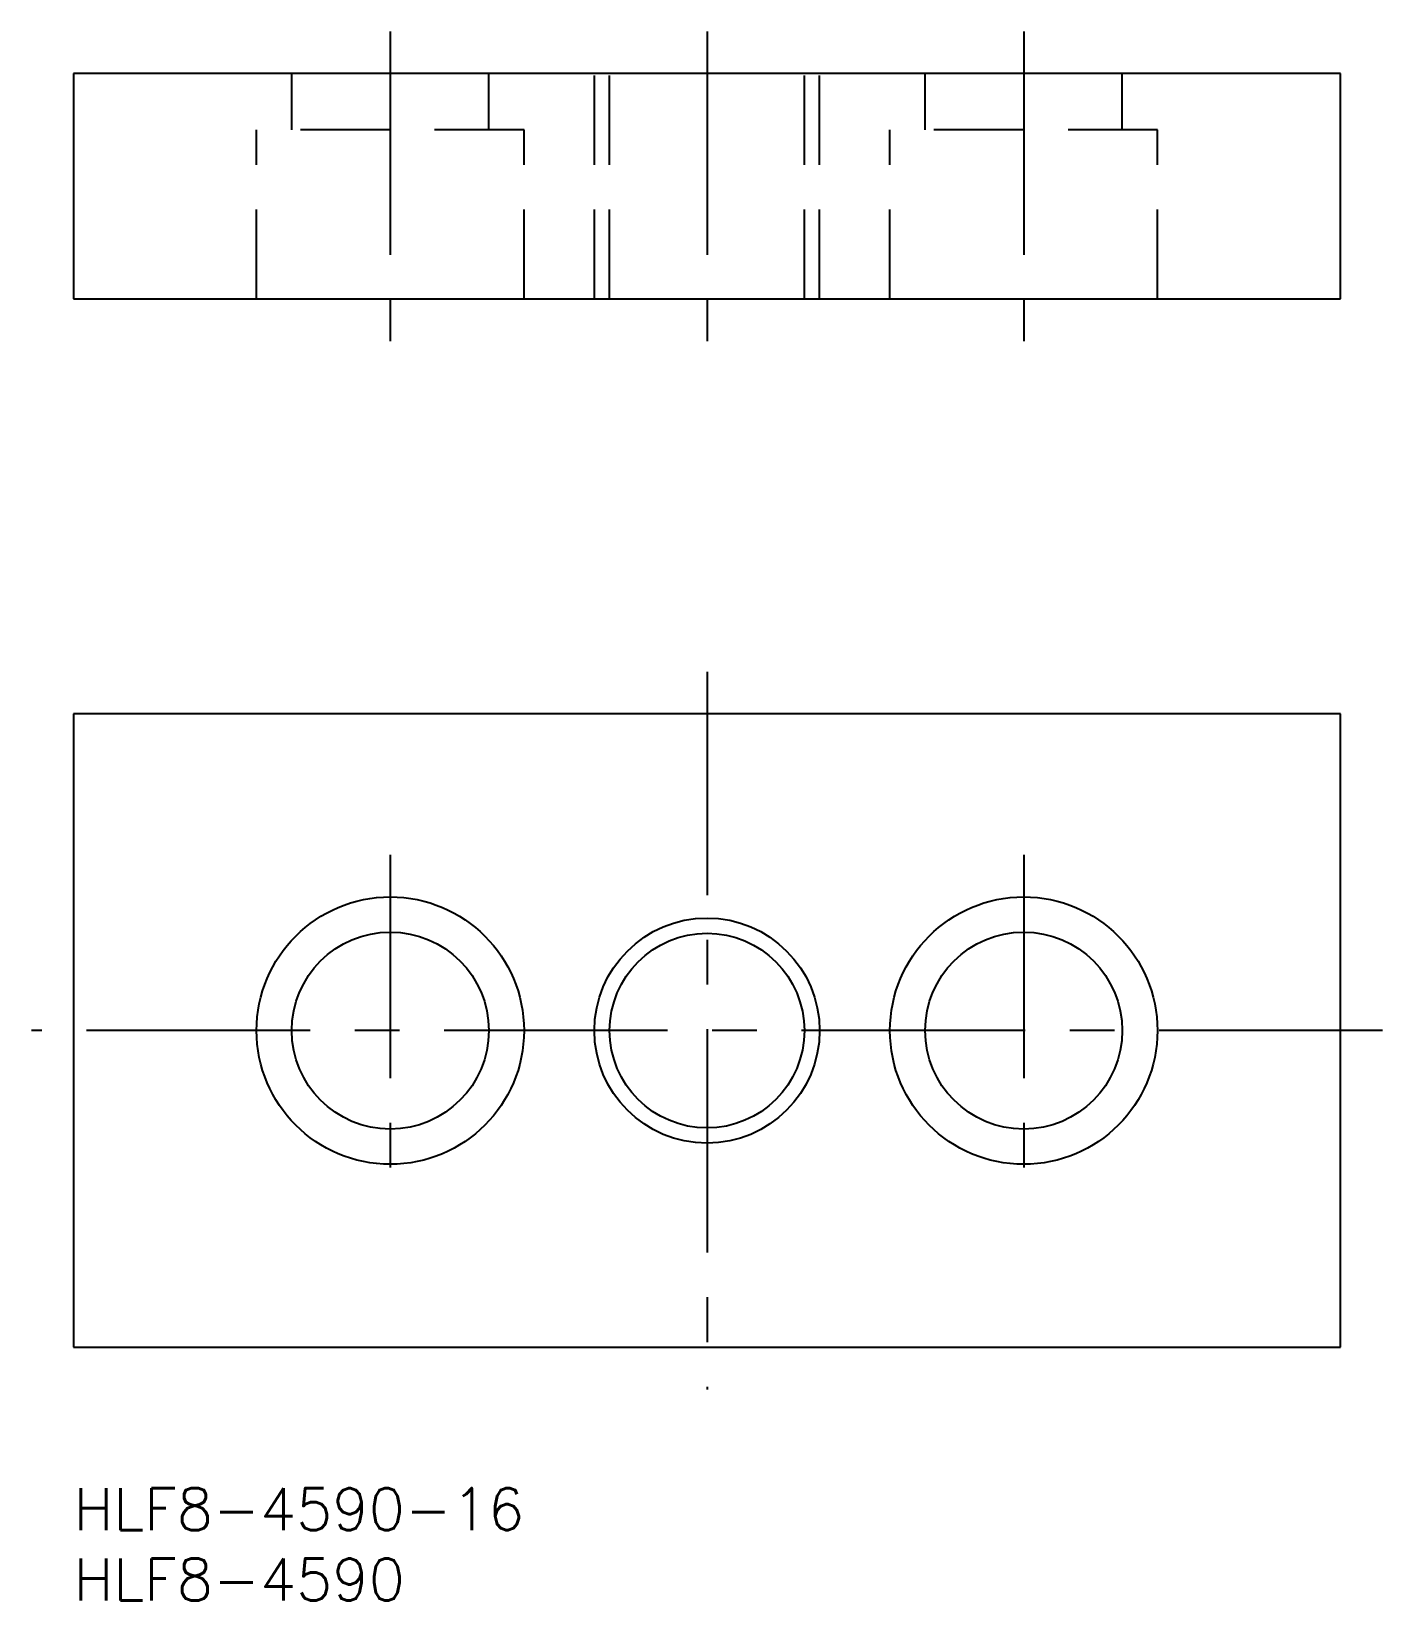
# Model space of a CAD drawing. Extents: x -3 to 93, y -8 to 103.
import ezdxf

# ---------------------------------------------------------------- set-up
doc = ezdxf.new("R2010")
doc.units = 0
doc.header["$LTSCALE"] = 0.5
doc.linetypes.add('CENTER', pattern=[50.8, 31.75, -6.35, 6.35, -6.35])
doc.linetypes.add('DASHED', pattern=[19.05, 12.7, -6.35])
for name, color, linetype in [('MSM_CENTER', 1, 'CENTER'), ('MSM_CONTINUOUS', 7, 'CONTINUOUS'), ('MSM_DASHED', 4, 'DASHED'), ('MSM_NARROW', 5, 'CONTINUOUS'), ('MSM_PART_NUMBER', 7, 'CONTINUOUS')]:
    doc.layers.add(name, color=color, linetype=linetype)
doc.styles.get("Standard").update_dxf_attribs({"font": 'txt.shx', "height": 3, "bigfont": 'bigfont.shx'})

# ---------------------------------------------------------------- blocks, each defined once
blk = doc.blocks.new('*U2')
at = {"layer": 'MSM_PART_NUMBER'}
blk.add_text('HLF8-4590-16', height=3, dxfattribs=at).set_placement((0, -3))
blk = doc.blocks.new('*U3')
at = {"layer": 'MSM_PART_NUMBER'}
blk.add_text('HLF8-4590', height=3, dxfattribs=at).set_placement((0, -8))

msp = doc.modelspace()

# ---------------------------------------------------------------- linework, layer by layer
at = {"layer": 'MSM_CENTER'}
for p, q in [((22.5, 103.5), (22.5, 81.5)), ((45, 103.5), (45, 81.5)), ((67.5, 103.5), (67.5, 81.5)), ((45, 58), (45, 7)), ((22.5, 45), (22.5, 20)), ((67.5, 45), (67.5, 20)), ((93, 32.5), (-3, 32.5))]:
    msp.add_line(p, q, dxfattribs=at)
at = {"layer": 'MSM_CONTINUOUS'}
for p, q in [((90, 100.5), (0, 100.5)), ((0, 100.5), (0, 84.5)), ((90, 84.5), (90, 100.5)), ((0, 84.5), (90, 84.5)), ((90, 55), (0, 55)), ((0, 55), (0, 10)), ((90, 10), (90, 55)), ((0, 10), (90, 10))]:
    msp.add_line(p, q, dxfattribs=at)
for centre, radius in [((22.5, 32.5), 9.5), ((67.5, 32.5), 9.5), ((22.5, 32.5), 7), ((45, 32.5), 6.9175), ((67.5, 32.5), 7)]:
    msp.add_circle(centre, radius, dxfattribs=at)
at = {"layer": 'MSM_DASHED'}
for p, q in [((15.5, 96.5), (15.5, 100.5)), ((29.5, 96.5), (29.5, 100.5)), ((37, 84.5), (37, 100.5)), ((38.0825, 84.5), (38.0825, 100.5)), ((51.9175, 84.5), (51.9175, 100.5)), ((53, 84.5), (53, 100.5)), ((60.5, 96.5), (60.5, 100.5)), ((74.5, 96.5), (74.5, 100.5)), ((13, 84.5), (13, 96.5)), ((32, 96.5), (13, 96.5)), ((32, 84.5), (32, 96.5)), ((77, 96.5), (58, 96.5)), ((58, 84.5), (58, 96.5)), ((77, 84.5), (77, 96.5))]:
    msp.add_line(p, q, dxfattribs=at)
at = {"layer": 'MSM_NARROW'}
msp.add_circle((45, 32.5), 8, dxfattribs=at)

# ---------------------------------------------------------------- block references
at = {"layer": 'MSM_CONTINUOUS'}
for name in ['*U2', '*U3']:
    msp.add_blockref(name, (0, 0), dxfattribs=at)

doc.saveas('drawing.dxf')
